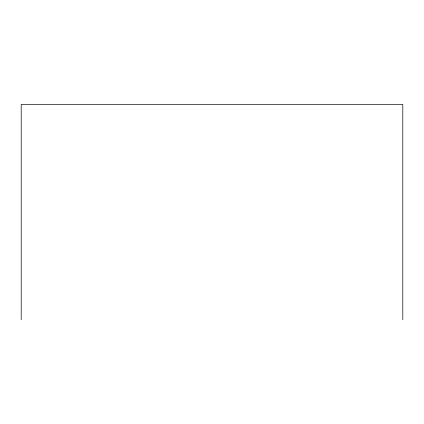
<?xml version="1.0" encoding="UTF-8"?>
<svg xmlns="http://www.w3.org/2000/svg" width="424" height="424" viewBox="0 0 424 424"><rect width="100%" height="100%" fill="white"/><g stroke="black" fill="none" stroke-linecap="round" stroke-linejoin="round"><path stroke-width="0.64" d="M402.8 319.664L402.8 104.336L21.2 104.336L21.2 319.664"/></g></svg>
